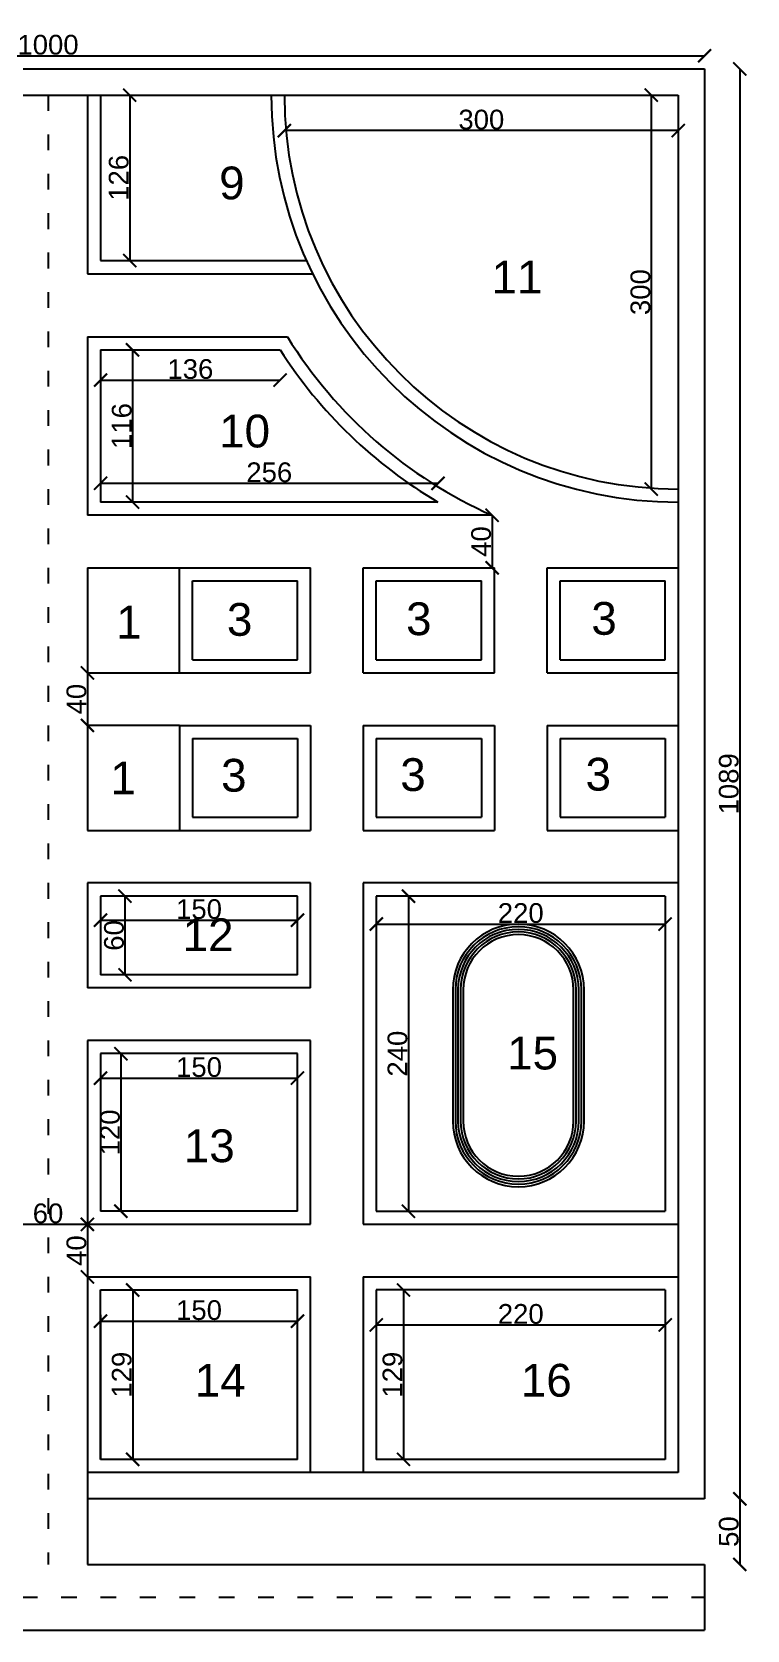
# Model space of a CAD drawing. Header units: feet. Extents: x 191 to 9673, y 164 to 2288.
# Drawn here: x 1064 to 1609, y 228 to 1445 of the extents above; entities that cross this region are included whole.
import ezdxf

# ---------------------------------------------------------------- set-up
doc = ezdxf.new("R2010")
doc.units = ezdxf.units.FT
doc.linetypes.add('ACAD_ISO03W100', pattern=[30, 12, -18])
for name, color, linetype in [('ANNOTATIONS', 7, 'Continuous'), ('DIMENSIONS', 6, 'Continuous'), ('WALL', 7, 'Continuous')]:
    doc.layers.add(name, color=color, linetype=linetype)
doc.styles.get("Standard").update_dxf_attribs({"font": 'arial.ttf'})
doc.dimstyles.new('ISO-25', dxfattribs={"dimtxt": 15, "dimasz": 10, "dimexe": 1.25, "dimexo": 0.625, "dimtad": 1, "dimtxsty": 'Standard', "dimblk": 'ARCHTICK', "dimcen": 2.5, "dimse1": 1, "dimse2": 1, "dimadec": 0, "dimazin": 0, "dimtfac": 1, "dimtmove": 0, "dimatfit": 3, "dimldrblk": 'ARCHTICK', "dimfxl": 1, "dimarcsym": 0})

# ---------------------------------------------------------------- blocks, each defined once
blk = doc.blocks.new('_ArchTick')
at = {"color": 0, "linetype": 'ByBlock', "const_width": 0.15}
blk.add_lwpolyline([(-0.5, -0.5), (0.5, 0.5)], dxfattribs=at)
blk = doc.blocks.new('*D134')
at = {"layer": 'Defpoints', "color": 0, "lineweight": 211, "transparency": 16777216}
for p in [(1256.3, 1396.7), (1556.3, 1396.7), (1256.3, 1369.7)]:
    blk.add_point(p, dxfattribs=at)
at = {"layer": 'DIMENSIONS', "color": 0, "lineweight": -2, "transparency": 16777216}
blk.add_line((1556.3, 1369.7), (1256.3, 1369.7), dxfattribs=at)
at = {"layer": 'DIMENSIONS', "color": 0, "lineweight": -2, "transparency": 16777216, "xscale": 10, "yscale": 10, "zscale": 10, "rotation": 180}
blk.add_blockref('_ArchTick', (1256.3, 1369.7), dxfattribs=at)
at = {"layer": 'DIMENSIONS', "color": 0, "lineweight": -2, "transparency": 16777216, "xscale": 10, "yscale": 10, "zscale": 10}
blk.add_blockref('_ArchTick', (1556.3, 1369.7), dxfattribs=at)
at = {"layer": 'DIMENSIONS', "color": 0, "transparency": 16777216, "insert": (1406.3, 1378), "char_height": 15, "attachment_point": 5}
blk.add_mtext('300', dxfattribs=at)
blk = doc.blocks.new('*D135')
at = {"layer": 'Defpoints', "color": 0, "lineweight": 211, "transparency": 16777216}
for p in [(1556.3, 1396.7), (1535.7, 1096.7), (1556.3, 1096.7)]:
    blk.add_point(p, dxfattribs=at)
at = {"layer": 'DIMENSIONS', "color": 0, "lineweight": -2, "transparency": 16777216}
blk.add_line((1535.7, 1396.7), (1535.7, 1096.7), dxfattribs=at)
at = {"layer": 'DIMENSIONS', "color": 0, "lineweight": -2, "transparency": 16777216, "xscale": 10, "yscale": 10, "zscale": 10}
for p, rotation in [((1535.7, 1396.7), 90), ((1535.7, 1096.7), 270)]:
    blk.add_blockref('_ArchTick', p, dxfattribs=dict(at, rotation=rotation))
at = {"layer": 'DIMENSIONS', "color": 0, "transparency": 16777216, "insert": (1527.5, 1246.7), "char_height": 15, "attachment_point": 5, "rotation": 90}
blk.add_mtext('300', dxfattribs=at)
blk = doc.blocks.new('*D120')
at = {"layer": 'Defpoints', "color": 0, "lineweight": 211, "transparency": 16777216}
for p in [(1116.3, 1396.7), (1116.3, 1270.7), (1138.5, 1270.7)]:
    blk.add_point(p, dxfattribs=at)
at = {"layer": 'DIMENSIONS', "color": 0, "lineweight": -2, "transparency": 16777216}
blk.add_line((1138.5, 1396.7), (1138.5, 1270.7), dxfattribs=at)
at = {"layer": 'DIMENSIONS', "color": 0, "lineweight": -2, "transparency": 16777216, "xscale": 10, "yscale": 10, "zscale": 10}
for p, rotation in [((1138.5, 1396.7), 90), ((1138.5, 1270.7), 270)]:
    blk.add_blockref('_ArchTick', p, dxfattribs=dict(at, rotation=rotation))
at = {"layer": 'DIMENSIONS', "color": 0, "transparency": 16777216, "insert": (1130.2, 1333.7), "char_height": 15, "attachment_point": 5, "rotation": 90}
blk.add_mtext('126', dxfattribs=at)
blk = doc.blocks.new('*D114')
at = {"layer": 'Defpoints', "color": 0, "lineweight": 211, "transparency": 16777216}
for p in [(1116.3, 486.7), (1266.3, 486.7), (1266.3, 463)]:
    blk.add_point(p, dxfattribs=at)
at = {"layer": 'DIMENSIONS', "color": 0, "lineweight": -2, "transparency": 16777216}
blk.add_line((1116.3, 463), (1266.3, 463), dxfattribs=at)
at = {"layer": 'DIMENSIONS', "color": 0, "lineweight": -2, "transparency": 16777216, "xscale": 10, "yscale": 10, "zscale": 10, "rotation": 180}
blk.add_blockref('_ArchTick', (1116.3, 463), dxfattribs=at)
at = {"layer": 'DIMENSIONS', "color": 0, "lineweight": -2, "transparency": 16777216, "xscale": 10, "yscale": 10, "zscale": 10}
blk.add_blockref('_ArchTick', (1266.3, 463), dxfattribs=at)
at = {"layer": 'DIMENSIONS', "color": 0, "transparency": 16777216, "insert": (1191.3, 471.3), "char_height": 15, "attachment_point": 5}
blk.add_mtext('150', dxfattribs=at)
blk = doc.blocks.new('*D104')
at = {"layer": 'Defpoints', "color": 0, "lineweight": 211, "transparency": 16777216}
for p in [(1116.3, 486.7), (1116.3, 357.7), (1140.8, 357.7)]:
    blk.add_point(p, dxfattribs=at)
at = {"layer": 'DIMENSIONS', "color": 0, "lineweight": -2, "transparency": 16777216}
blk.add_line((1140.8, 486.7), (1140.8, 357.7), dxfattribs=at)
at = {"layer": 'DIMENSIONS', "color": 0, "lineweight": -2, "transparency": 16777216, "xscale": 10, "yscale": 10, "zscale": 10}
for p, rotation in [((1140.8, 486.7), 90), ((1140.8, 357.7), 270)]:
    blk.add_blockref('_ArchTick', p, dxfattribs=dict(at, rotation=rotation))
at = {"layer": 'DIMENSIONS', "color": 0, "transparency": 16777216, "insert": (1132.5, 422.2), "char_height": 15, "attachment_point": 5, "rotation": 90}
blk.add_mtext('129', dxfattribs=at)
blk = doc.blocks.new('*D105')
at = {"layer": 'Defpoints', "color": 0, "lineweight": 211, "transparency": 16777216}
for p in [(1326.3, 486.7), (1326.3, 357.7), (1347, 357.7)]:
    blk.add_point(p, dxfattribs=at)
at = {"layer": 'DIMENSIONS', "color": 0, "lineweight": -2, "transparency": 16777216}
blk.add_line((1347, 486.7), (1347, 357.7), dxfattribs=at)
at = {"layer": 'DIMENSIONS', "color": 0, "lineweight": -2, "transparency": 16777216, "xscale": 10, "yscale": 10, "zscale": 10}
for p, rotation in [((1347, 486.7), 90), ((1347, 357.7), 270)]:
    blk.add_blockref('_ArchTick', p, dxfattribs=dict(at, rotation=rotation))
at = {"layer": 'DIMENSIONS', "color": 0, "transparency": 16777216, "insert": (1338.7, 422.2), "char_height": 15, "attachment_point": 5, "rotation": 90}
blk.add_mtext('129', dxfattribs=at)
blk = doc.blocks.new('*D106')
at = {"layer": 'Defpoints', "color": 0, "lineweight": 211, "transparency": 16777216}
for p in [(1326.3, 486.7), (1546.3, 486.7), (1546.3, 460.1)]:
    blk.add_point(p, dxfattribs=at)
at = {"layer": 'DIMENSIONS', "color": 0, "lineweight": -2, "transparency": 16777216}
blk.add_line((1326.3, 460.1), (1546.3, 460.1), dxfattribs=at)
at = {"layer": 'DIMENSIONS', "color": 0, "lineweight": -2, "transparency": 16777216, "xscale": 10, "yscale": 10, "zscale": 10, "rotation": 180}
blk.add_blockref('_ArchTick', (1326.3, 460.1), dxfattribs=at)
at = {"layer": 'DIMENSIONS', "color": 0, "lineweight": -2, "transparency": 16777216, "xscale": 10, "yscale": 10, "zscale": 10}
blk.add_blockref('_ArchTick', (1546.3, 460.1), dxfattribs=at)
at = {"layer": 'DIMENSIONS', "color": 0, "transparency": 16777216, "insert": (1436.3, 468.4), "char_height": 15, "attachment_point": 5}
blk.add_mtext('220', dxfattribs=at)
blk = doc.blocks.new('*D107')
at = {"layer": 'Defpoints', "color": 0, "lineweight": 211, "transparency": 16777216}
for p in [(1116.3, 786.7), (1266.3, 786.7), (1266.3, 768.4)]:
    blk.add_point(p, dxfattribs=at)
at = {"layer": 'DIMENSIONS', "color": 0, "lineweight": -2, "transparency": 16777216}
blk.add_line((1116.3, 768.4), (1266.3, 768.4), dxfattribs=at)
at = {"layer": 'DIMENSIONS', "color": 0, "lineweight": -2, "transparency": 16777216, "xscale": 10, "yscale": 10, "zscale": 10, "rotation": 180}
blk.add_blockref('_ArchTick', (1116.3, 768.4), dxfattribs=at)
at = {"layer": 'DIMENSIONS', "color": 0, "lineweight": -2, "transparency": 16777216, "xscale": 10, "yscale": 10, "zscale": 10}
blk.add_blockref('_ArchTick', (1266.3, 768.4), dxfattribs=at)
at = {"layer": 'DIMENSIONS', "color": 0, "transparency": 16777216, "insert": (1191.3, 776.7), "char_height": 15, "attachment_point": 5}
blk.add_mtext('150', dxfattribs=at)
blk = doc.blocks.new('*D108')
at = {"layer": 'Defpoints', "color": 0, "lineweight": 211, "transparency": 16777216}
for p in [(1116.3, 786.7), (1116.3, 726.7), (1134.9, 726.7)]:
    blk.add_point(p, dxfattribs=at)
at = {"layer": 'DIMENSIONS', "color": 0, "lineweight": -2, "transparency": 16777216}
blk.add_line((1134.9, 786.7), (1134.9, 726.7), dxfattribs=at)
at = {"layer": 'DIMENSIONS', "color": 0, "lineweight": -2, "transparency": 16777216, "xscale": 10, "yscale": 10, "zscale": 10}
for p, rotation in [((1134.9, 786.7), 90), ((1134.9, 726.7), 270)]:
    blk.add_blockref('_ArchTick', p, dxfattribs=dict(at, rotation=rotation))
at = {"layer": 'DIMENSIONS', "color": 0, "transparency": 16777216, "insert": (1126.6, 756.7), "char_height": 15, "attachment_point": 5, "rotation": 90}
blk.add_mtext('60', dxfattribs=at)
blk = doc.blocks.new('*D109')
at = {"layer": 'Defpoints', "color": 0, "lineweight": 211, "transparency": 16777216}
for p in [(1116.3, 666.7), (1116.3, 546.7), (1131.8, 546.7)]:
    blk.add_point(p, dxfattribs=at)
at = {"layer": 'DIMENSIONS', "color": 0, "lineweight": -2, "transparency": 16777216}
blk.add_line((1131.8, 666.7), (1131.8, 546.7), dxfattribs=at)
at = {"layer": 'DIMENSIONS', "color": 0, "lineweight": -2, "transparency": 16777216, "xscale": 10, "yscale": 10, "zscale": 10}
for p, rotation in [((1131.8, 666.7), 90), ((1131.8, 546.7), 270)]:
    blk.add_blockref('_ArchTick', p, dxfattribs=dict(at, rotation=rotation))
at = {"layer": 'DIMENSIONS', "color": 0, "transparency": 16777216, "insert": (1123.5, 606.7), "char_height": 15, "attachment_point": 5, "rotation": 90}
blk.add_mtext('120', dxfattribs=at)
blk = doc.blocks.new('*D136')
at = {"layer": 'Defpoints', "color": 0, "lineweight": 211, "transparency": 16777216}
for p in [(1116.3, 666.7), (1266.3, 666.7), (1266.3, 648.1)]:
    blk.add_point(p, dxfattribs=at)
at = {"layer": 'DIMENSIONS', "color": 0, "lineweight": -2, "transparency": 16777216}
blk.add_line((1116.3, 648.1), (1266.3, 648.1), dxfattribs=at)
at = {"layer": 'DIMENSIONS', "color": 0, "lineweight": -2, "transparency": 16777216, "xscale": 10, "yscale": 10, "zscale": 10, "rotation": 180}
blk.add_blockref('_ArchTick', (1116.3, 648.1), dxfattribs=at)
at = {"layer": 'DIMENSIONS', "color": 0, "lineweight": -2, "transparency": 16777216, "xscale": 10, "yscale": 10, "zscale": 10}
blk.add_blockref('_ArchTick', (1266.3, 648.1), dxfattribs=at)
at = {"layer": 'DIMENSIONS', "color": 0, "transparency": 16777216, "insert": (1191.3, 656.4), "char_height": 15, "attachment_point": 5}
blk.add_mtext('150', dxfattribs=at)
blk = doc.blocks.new('*D137')
at = {"layer": 'Defpoints', "color": 0, "lineweight": 211, "transparency": 16777216}
for p in [(1326.3, 786.7), (1546.3, 786.7), (1546.3, 765.4)]:
    blk.add_point(p, dxfattribs=at)
at = {"layer": 'DIMENSIONS', "color": 0, "lineweight": -2, "transparency": 16777216}
blk.add_line((1326.3, 765.4), (1546.3, 765.4), dxfattribs=at)
at = {"layer": 'DIMENSIONS', "color": 0, "lineweight": -2, "transparency": 16777216, "xscale": 10, "yscale": 10, "zscale": 10, "rotation": 180}
blk.add_blockref('_ArchTick', (1326.3, 765.4), dxfattribs=at)
at = {"layer": 'DIMENSIONS', "color": 0, "lineweight": -2, "transparency": 16777216, "xscale": 10, "yscale": 10, "zscale": 10}
blk.add_blockref('_ArchTick', (1546.3, 765.4), dxfattribs=at)
at = {"layer": 'DIMENSIONS', "color": 0, "transparency": 16777216, "insert": (1436.3, 773.7), "char_height": 15, "attachment_point": 5}
blk.add_mtext('220', dxfattribs=at)
blk = doc.blocks.new('*D138')
at = {"layer": 'Defpoints', "color": 0, "lineweight": 211, "transparency": 16777216}
for p in [(1326.3, 786.7), (1326.3, 546.7), (1350.8, 546.7)]:
    blk.add_point(p, dxfattribs=at)
at = {"layer": 'DIMENSIONS', "color": 0, "lineweight": -2, "transparency": 16777216}
blk.add_line((1350.8, 786.7), (1350.8, 546.7), dxfattribs=at)
at = {"layer": 'DIMENSIONS', "color": 0, "lineweight": -2, "transparency": 16777216, "xscale": 10, "yscale": 10, "zscale": 10}
for p, rotation in [((1350.8, 786.7), 90), ((1350.8, 546.7), 270)]:
    blk.add_blockref('_ArchTick', p, dxfattribs=dict(at, rotation=rotation))
at = {"layer": 'DIMENSIONS', "color": 0, "transparency": 16777216, "insert": (1342.5, 666.7), "char_height": 15, "attachment_point": 5, "rotation": 90}
blk.add_mtext('240', dxfattribs=at)
blk = doc.blocks.new('*D144')
at = {"layer": 'Defpoints', "color": 0, "lineweight": 211, "transparency": 16777216}
for p in [(1116.3, 1202.7), (1116.3, 1086.7), (1140.7, 1086.7)]:
    blk.add_point(p, dxfattribs=at)
at = {"layer": 'DIMENSIONS', "color": 0, "lineweight": -2, "transparency": 16777216}
blk.add_line((1140.7, 1202.7), (1140.7, 1086.7), dxfattribs=at)
at = {"layer": 'DIMENSIONS', "color": 0, "lineweight": -2, "transparency": 16777216, "xscale": 10, "yscale": 10, "zscale": 10}
for p, rotation in [((1140.7, 1202.7), 90), ((1140.7, 1086.7), 270)]:
    blk.add_blockref('_ArchTick', p, dxfattribs=dict(at, rotation=rotation))
at = {"layer": 'DIMENSIONS', "color": 0, "transparency": 16777216, "insert": (1132.5, 1144.7), "char_height": 15, "attachment_point": 5, "rotation": 90}
blk.add_mtext('116', dxfattribs=at)
blk = doc.blocks.new('*D145')
at = {"layer": 'Defpoints', "color": 0, "lineweight": 211, "transparency": 16777216}
for p in [(1116.3, 1202.7), (1253.1, 1202.7), (1253.1, 1179.7)]:
    blk.add_point(p, dxfattribs=at)
at = {"layer": 'DIMENSIONS', "color": 0, "lineweight": -2, "transparency": 16777216}
blk.add_line((1116.3, 1179.7), (1253.1, 1179.7), dxfattribs=at)
at = {"layer": 'DIMENSIONS', "color": 0, "lineweight": -2, "transparency": 16777216, "xscale": 10, "yscale": 10, "zscale": 10, "rotation": 180}
blk.add_blockref('_ArchTick', (1116.3, 1179.7), dxfattribs=at)
at = {"layer": 'DIMENSIONS', "color": 0, "lineweight": -2, "transparency": 16777216, "xscale": 10, "yscale": 10, "zscale": 10}
blk.add_blockref('_ArchTick', (1253.1, 1179.7), dxfattribs=at)
at = {"layer": 'DIMENSIONS', "color": 0, "transparency": 16777216, "insert": (1184.7, 1188), "char_height": 15, "attachment_point": 5}
blk.add_mtext('136', dxfattribs=at)
blk = doc.blocks.new('*D146')
at = {"layer": 'Defpoints', "color": 0, "lineweight": 211, "transparency": 16777216}
for p in [(1373.3, 1101.1), (1116.3, 1086.7), (1373.3, 1086.7)]:
    blk.add_point(p, dxfattribs=at)
at = {"layer": 'DIMENSIONS', "color": 0, "lineweight": -2, "transparency": 16777216}
blk.add_line((1116.3, 1101.1), (1373.3, 1101.1), dxfattribs=at)
at = {"layer": 'DIMENSIONS', "color": 0, "lineweight": -2, "transparency": 16777216, "xscale": 10, "yscale": 10, "zscale": 10, "rotation": 180}
blk.add_blockref('_ArchTick', (1116.3, 1101.1), dxfattribs=at)
at = {"layer": 'DIMENSIONS', "color": 0, "lineweight": -2, "transparency": 16777216, "xscale": 10, "yscale": 10, "zscale": 10}
blk.add_blockref('_ArchTick', (1373.3, 1101.1), dxfattribs=at)
at = {"layer": 'DIMENSIONS', "color": 0, "transparency": 16777216, "insert": (1244.8, 1109.4), "char_height": 15, "attachment_point": 5}
blk.add_mtext('256', dxfattribs=at)
blk = doc.blocks.new('*D125')
at = {"layer": 'Defpoints', "color": 0, "lineweight": 211, "transparency": 16777216}
for p in [(1046.3, 536.7), (1046.3, 536.7), (1106.3, 536.7)]:
    blk.add_point(p, dxfattribs=at)
at = {"layer": 'DIMENSIONS', "color": 0, "lineweight": -2, "transparency": 16777216}
blk.add_line((1106.3, 536.7), (1046.3, 536.7), dxfattribs=at)
at = {"layer": 'DIMENSIONS', "color": 0, "lineweight": -2, "transparency": 16777216, "xscale": 10, "yscale": 10, "zscale": 10, "rotation": 180}
blk.add_blockref('_ArchTick', (1046.3, 536.7), dxfattribs=at)
at = {"layer": 'DIMENSIONS', "color": 0, "lineweight": -2, "transparency": 16777216, "xscale": 10, "yscale": 10, "zscale": 10}
blk.add_blockref('_ArchTick', (1106.3, 536.7), dxfattribs=at)
at = {"layer": 'DIMENSIONS', "color": 0, "transparency": 16777216, "insert": (1076.3, 545), "char_height": 15, "attachment_point": 5}
blk.add_mtext('60', dxfattribs=at)
blk = doc.blocks.new('*D127')
at = {"layer": 'Defpoints', "color": 0, "lineweight": 211, "transparency": 16777216}
for p in [(1106.3, 536.7), (1106.3, 496.7), (1106.3, 496.7)]:
    blk.add_point(p, dxfattribs=at)
at = {"layer": 'DIMENSIONS', "color": 0, "lineweight": -2, "transparency": 16777216}
blk.add_line((1106.3, 536.7), (1106.3, 496.7), dxfattribs=at)
at = {"layer": 'DIMENSIONS', "color": 0, "lineweight": -2, "transparency": 16777216, "xscale": 10, "yscale": 10, "zscale": 10}
for p, rotation in [((1106.3, 536.7), 90), ((1106.3, 496.7), 270)]:
    blk.add_blockref('_ArchTick', p, dxfattribs=dict(at, rotation=rotation))
at = {"layer": 'DIMENSIONS', "color": 0, "transparency": 16777216, "insert": (1098, 516.7), "char_height": 15, "attachment_point": 5, "rotation": 90}
blk.add_mtext('40', dxfattribs=at)
blk = doc.blocks.new('*D116')
at = {"layer": 'Defpoints', "color": 0, "lineweight": 211, "transparency": 16777216}
for p in [(1576.3, 1426.7), (576.3, 1416.7), (1576.3, 1416.7)]:
    blk.add_point(p, dxfattribs=at)
at = {"layer": 'DIMENSIONS', "color": 0, "lineweight": -2, "transparency": 16777216}
blk.add_line((576.3, 1426.7), (1576.3, 1426.7), dxfattribs=at)
at = {"layer": 'DIMENSIONS', "color": 0, "lineweight": -2, "transparency": 16777216, "xscale": 10, "yscale": 10, "zscale": 10, "rotation": 180}
blk.add_blockref('_ArchTick', (576.3, 1426.7), dxfattribs=at)
at = {"layer": 'DIMENSIONS', "color": 0, "lineweight": -2, "transparency": 16777216, "xscale": 10, "yscale": 10, "zscale": 10}
blk.add_blockref('_ArchTick', (1576.3, 1426.7), dxfattribs=at)
at = {"layer": 'DIMENSIONS', "color": 0, "transparency": 16777216, "insert": (1076.3, 1435), "char_height": 15, "attachment_point": 5}
blk.add_mtext('1000', dxfattribs=at)
blk = doc.blocks.new('*D117')
at = {"layer": 'Defpoints', "color": 0, "lineweight": 211, "transparency": 16777216}
for p in [(1576.3, 1416.7), (1576.3, 327.7), (1603.1, 327.7)]:
    blk.add_point(p, dxfattribs=at)
at = {"layer": 'DIMENSIONS', "color": 0, "lineweight": -2, "transparency": 16777216}
blk.add_line((1603.1, 1416.7), (1603.1, 327.7), dxfattribs=at)
at = {"layer": 'DIMENSIONS', "color": 0, "lineweight": -2, "transparency": 16777216, "xscale": 10, "yscale": 10, "zscale": 10}
for p, rotation in [((1603.1, 1416.7), 90), ((1603.1, 327.7), 270)]:
    blk.add_blockref('_ArchTick', p, dxfattribs=dict(at, rotation=rotation))
at = {"layer": 'DIMENSIONS', "color": 0, "transparency": 16777216, "insert": (1594.8, 872.2), "char_height": 15, "attachment_point": 5, "rotation": 90}
blk.add_mtext('1089', dxfattribs=at)
blk = doc.blocks.new('*D147')
at = {"layer": 'Defpoints', "color": 0, "lineweight": 211, "transparency": 16777216}
for p in [(1106.3, 956.7), (1106.3, 916.7), (1106.3, 916.7)]:
    blk.add_point(p, dxfattribs=at)
at = {"layer": 'DIMENSIONS', "color": 0, "lineweight": -2, "transparency": 16777216}
blk.add_line((1106.3, 956.7), (1106.3, 916.7), dxfattribs=at)
at = {"layer": 'DIMENSIONS', "color": 0, "lineweight": -2, "transparency": 16777216, "xscale": 10, "yscale": 10, "zscale": 10}
for p, rotation in [((1106.3, 956.7), 90), ((1106.3, 916.7), 270)]:
    blk.add_blockref('_ArchTick', p, dxfattribs=dict(at, rotation=rotation))
at = {"layer": 'DIMENSIONS', "color": 0, "transparency": 16777216, "insert": (1098, 936.7), "char_height": 15, "attachment_point": 5, "rotation": 90}
blk.add_mtext('40', dxfattribs=at)
blk = doc.blocks.new('*D149')
at = {"layer": 'Defpoints', "color": 0, "lineweight": 211, "transparency": 16777216}
for p in [(1414.5, 1076.7), (1414.5, 1036.7), (1416.3, 1036.7)]:
    blk.add_point(p, dxfattribs=at)
at = {"layer": 'DIMENSIONS', "color": 0, "lineweight": -2, "transparency": 16777216}
blk.add_line((1414.5, 1076.7), (1414.5, 1036.7), dxfattribs=at)
at = {"layer": 'DIMENSIONS', "color": 0, "lineweight": -2, "transparency": 16777216, "xscale": 10, "yscale": 10, "zscale": 10}
for p, rotation in [((1414.5, 1076.7), 90), ((1414.5, 1036.7), 270)]:
    blk.add_blockref('_ArchTick', p, dxfattribs=dict(at, rotation=rotation))
at = {"layer": 'DIMENSIONS', "color": 0, "transparency": 16777216, "insert": (1406.2, 1056.7), "char_height": 15, "attachment_point": 5, "rotation": 90}
blk.add_mtext('40', dxfattribs=at)
blk = doc.blocks.new('*D203')
at = {"layer": 'Defpoints', "color": 0, "lineweight": 211, "transparency": 16777216}
for p in [(1576.3, 327.7), (1576.3, 277.7), (1603.1, 277.7)]:
    blk.add_point(p, dxfattribs=at)
at = {"layer": 'DIMENSIONS', "color": 0, "lineweight": -2, "transparency": 16777216}
blk.add_line((1603.1, 327.7), (1603.1, 277.7), dxfattribs=at)
at = {"layer": 'DIMENSIONS', "color": 0, "lineweight": -2, "transparency": 16777216, "xscale": 10, "yscale": 10, "zscale": 10}
for p, rotation in [((1603.1, 327.7), 90), ((1603.1, 277.7), 270)]:
    blk.add_blockref('_ArchTick', p, dxfattribs=dict(at, rotation=rotation))
at = {"layer": 'DIMENSIONS', "color": 0, "transparency": 16777216, "insert": (1594.8, 302.7), "char_height": 15, "attachment_point": 5, "rotation": 90}
blk.add_mtext('50', dxfattribs=at)

msp = doc.modelspace()

# ---------------------------------------------------------------- linework, layer by layer
at = {"color": 7, "linetype": 'ACAD_ISO03W100'}
for p, q in [((1076.307, 1396.735), (1076.307, 277.735)), ((576.307, 252.735), (1576.307, 252.735))]:
    msp.add_line(p, q, dxfattribs=at)
for p, q in [((1106.307, 327.735), (1106.307, 277.735)), ((1106.307, 277.735), (1576.307, 277.735)), ((1576.307, 277.735), (1576.307, 227.735)), ((576.307, 227.735), (1576.307, 227.735))]:
    msp.add_line(p, q)
at = {"layer": 'WALL'}
for p, q in [((576.307, 1416.735), (1576.307, 1416.735)), ((1576.307, 1416.735), (1576.307, 327.735)), ((596.307, 1396.735), (1556.307, 1396.735)), ((1106.307, 1396.735), (1106.307, 1260.735)), ((1116.307, 1396.735), (1116.307, 1270.735)), ((1556.307, 1396.735), (1556.307, 347.735)), ((1116.307, 1270.735), (1273.069, 1270.735)), ((1106.307, 1260.735), (1277.732, 1260.735)), ((1106.307, 1212.735), (1106.307, 1076.735)), ((1106.307, 1212.735), (1258.576, 1212.735)), ((1116.307, 1202.735), (1116.307, 1086.735)), ((1116.307, 1202.735), (1253.052, 1202.735)), ((1373.277, 1086.735), (1116.307, 1086.735)), ((1414.533, 1076.735), (1106.307, 1076.735)), ((1106.307, 1036.735), (1106.307, 956.735)), ((1106.307, 1036.735), (1276.307, 1036.735)), ((1176.307, 956.735), (1176.307, 1036.735)), ((1276.307, 956.735), (1276.307, 1036.735)), ((1316.307, 956.735), (1316.307, 1036.735)), ((1316.307, 1036.735), (1416.307, 1036.735)), ((1416.307, 956.735), (1416.307, 1036.735)), ((1456.307, 956.735), (1456.307, 1036.735)), ((1456.307, 1036.735), (1556.307, 1036.735)), ((1186.307, 966.735), (1186.307, 1026.735)), ((1186.307, 1026.735), (1266.307, 1026.735)), ((1266.307, 966.735), (1266.307, 1026.735)), ((1326.307, 966.735), (1326.307, 1026.735)), ((1326.307, 1026.735), (1406.307, 1026.735)), ((1406.307, 966.735), (1406.307, 1026.735)), ((1466.307, 966.735), (1466.307, 1026.735)), ((1466.307, 1026.735), (1546.307, 1026.735)), ((1546.307, 966.735), (1546.307, 1026.735)), ((1186.307, 966.735), (1266.307, 966.735)), ((1326.307, 966.735), (1406.307, 966.735)), ((1466.307, 966.735), (1546.307, 966.735)), ((1106.307, 956.735), (1176.307, 956.735)), ((1176.307, 956.735), (1276.307, 956.735)), ((1316.307, 956.735), (1416.307, 956.735)), ((1456.307, 956.735), (1556.307, 956.735)), ((1106.307, 916.735), (1106.307, 836.735)), ((1176.307, 916.735), (1106.307, 916.735)), ((1176.307, 916.735), (1176.307, 836.735)), ((1176.307, 916.735), (1276.307, 916.735)), ((1276.307, 916.735), (1276.307, 836.735)), ((1316.307, 916.735), (1316.307, 836.735)), ((1316.307, 916.735), (1416.307, 916.735)), ((1416.307, 916.735), (1416.307, 836.735)), ((1456.307, 916.735), (1456.307, 836.735)), ((1456.307, 916.735), (1556.307, 916.735)), ((1186.307, 906.735), (1186.307, 846.735)), ((1186.307, 906.735), (1266.307, 906.735)), ((1266.307, 906.735), (1266.307, 846.735)), ((1326.307, 906.735), (1326.307, 846.735)), ((1326.307, 906.735), (1406.307, 906.735)), ((1406.307, 906.735), (1406.307, 846.735)), ((1466.307, 906.735), (1466.307, 846.735)), ((1466.307, 906.735), (1546.307, 906.735)), ((1546.307, 906.735), (1546.307, 846.735)), ((1186.307, 846.735), (1266.307, 846.735)), ((1326.307, 846.735), (1406.307, 846.735)), ((1466.307, 846.735), (1546.307, 846.735)), ((1106.307, 836.735), (1276.307, 836.735)), ((1316.307, 836.735), (1416.307, 836.735)), ((1456.307, 836.735), (1556.307, 836.735)), ((1106.307, 796.735), (1106.307, 716.735)), ((1276.307, 796.735), (1106.307, 796.735)), ((1276.307, 716.735), (1276.307, 796.735)), ((1556.307, 796.735), (1316.307, 796.735)), ((1316.307, 796.735), (1316.307, 536.735)), ((1116.307, 786.735), (1116.307, 726.735)), ((1266.307, 786.735), (1116.307, 786.735)), ((1266.307, 726.735), (1266.307, 786.735)), ((1546.307, 786.735), (1326.307, 786.735)), ((1326.307, 786.735), (1326.307, 546.735)), ((1546.307, 786.735), (1546.307, 546.735)), ((1266.307, 726.735), (1116.307, 726.735)), ((1276.307, 716.735), (1106.307, 716.735)), ((1384.5, 715.359), (1384.5, 615.359)), ((1386.5, 715.359), (1386.5, 615.359)), ((1388.5, 715.359), (1388.5, 615.359)), ((1390.5, 715.359), (1390.5, 615.359)), ((1392.5, 715.359), (1392.5, 615.359)), ((1476.5, 615.359), (1476.5, 715.359)), ((1478.5, 615.359), (1478.5, 715.359)), ((1480.5, 615.359), (1480.5, 715.359)), ((1482.5, 615.359), (1482.5, 715.359)), ((1484.5, 615.359), (1484.5, 715.359)), ((1106.307, 676.735), (1106.307, 536.735)), ((1276.307, 676.735), (1106.307, 676.735)), ((1276.307, 536.735), (1276.307, 676.735)), ((1116.307, 666.735), (1116.307, 546.735)), ((1266.307, 666.735), (1116.307, 666.735)), ((1266.307, 546.735), (1266.307, 666.735)), ((1106.307, 536.735), (1276.307, 536.735)), ((1266.307, 546.735), (1116.307, 546.735)), ((1316.307, 536.735), (1556.307, 536.735)), ((1326.307, 546.735), (1546.307, 546.735)), ((1106.307, 496.735), (1106.307, 327.735)), ((1106.307, 496.735), (1276.307, 496.735)), ((1276.307, 347.735), (1276.307, 496.735)), ((1316.307, 496.735), (1316.307, 347.735)), ((1316.307, 496.735), (1556.307, 496.735)), ((1116.307, 357.735), (1116.307, 486.735)), ((1116.307, 486.735), (1266.307, 486.735)), ((1266.307, 357.735), (1266.307, 486.735)), ((1326.307, 486.735), (1326.307, 357.735)), ((1546.307, 486.735), (1326.307, 486.735)), ((1546.307, 486.735), (1546.307, 357.735)), ((1116.307, 467.735), (1116.307, 357.735)), ((1266.307, 357.735), (1116.307, 357.735)), ((1546.307, 357.735), (1326.307, 357.735)), ((1556.307, 347.735), (1106.307, 347.735)), ((1576.307, 327.735), (1106.307, 327.735))]:
    msp.add_line(p, q, dxfattribs=at)
for centre, radius, start, end in [((1556.307, 1396.735), 310, 180, 270), ((1556.307, 1396.735), 300, 180, 270), ((1556.307, 1396.735), 350, 211.716341, 246.104492), ((1556.307, 1396.735), 360, 212.608033, 239.441568), ((1434.5, 715.359), 50, 0, 180), ((1434.5, 715.359), 48, 0, 180), ((1434.5, 715.359), 46, 0, 180), ((1434.5, 715.359), 44, 0, 180), ((1434.5, 715.359), 42, 0, 180), ((1434.5, 615.359), 50, 180, 0), ((1434.5, 615.359), 48, 180, 0), ((1434.5, 615.359), 46, 180, 0), ((1434.5, 615.359), 44, 180, 0), ((1434.5, 615.359), 42, 180, 0)]:
    msp.add_arc(centre, radius, start, end, dxfattribs=at)

# ---------------------------------------------------------------- texts
at = {"layer": 'ANNOTATIONS', "attachment_point": 1}
for s, insert, char_height in [('9', (1206.622, 1342.293), 24.957), ('11', (1414.059, 1270.625), 24.9569), ('10', (1206.622, 1153.351), 24.9569), ('3', (1212.527, 1009.902), 24.957), ('3', (1348.978, 1010.395), 24.957), ('3', (1490.056, 1010.686), 24.957), ('1', (1128.184, 1007.821), 24.957), ('1', (1123.77, 889.126), 24.957), ('3', (1208.113, 891.206), 24.957), ('3', (1344.564, 891.7), 24.957), ('3', (1485.642, 891.99), 24.957), ('12', (1178.804, 769.722), 24.9569), ('15', (1425.959, 679.625), 24.9569), ('13', (1179.717, 609.017), 24.9569), ('14', (1188.034, 430.421), 24.9569), ('16', (1436.355, 430.421), 24.9569)]:
    msp.add_mtext_dynamic_manual_height_columns(s, width=32.60879, gutter_width=124.784, heights=[0], dxfattribs=dict(at, insert=insert, char_height=char_height))

# ---------------------------------------------------------------- dimensions: what is measured, and where the dimension line sits
at = {"layer": 'DIMENSIONS'}
for base, p1, p2, picture, middle in [((1576.307, 1426.689), (576.307, 1416.735), (1576.307, 1416.735), '*D116', (1076.307, 1434.973)), ((1266.307, 768.38), (1116.307, 786.735), (1266.307, 786.735), '*D107', (1191.307, 776.663)), ((1546.307, 765.385), (1326.307, 786.735), (1546.307, 786.735), '*D137', (1436.307, 773.668)), ((1266.307, 648.122), (1116.307, 666.735), (1266.307, 666.735), '*D136', (1191.307, 656.406)), ((1046.307, 536.735), (1106.307, 536.735), (1046.307, 536.735), '*D125', (1076.307, 545.018)), ((1266.307, 463.013), (1116.307, 486.735), (1266.307, 486.735), '*D114', (1191.307, 471.296)), ((1546.307, 460.085), (1326.307, 486.735), (1546.307, 486.735), '*D106', (1436.307, 468.369))]:
    dim = msp.add_linear_dim(base=base, p1=p1, p2=p2, dimstyle='ISO-25', dxfattribs=at)
    dim.commit()
    dim.dimension.update_dxf_attribs({"geometry": picture, "text_midpoint": middle})
for base, p1, p2, picture, middle in [((1603.106, 327.735), (1576.307, 1416.735), (1576.307, 327.735), '*D117', (1603.106, 872.235)), ((1131.791, 546.735), (1116.307, 666.735), (1116.307, 546.735), '*D109', (1131.791, 606.735))]:
    dim = msp.add_linear_dim(base=base, p1=p1, p2=p2, angle=90, dimstyle='ISO-25', dxfattribs=at)
    dim.commit()
    dim.dimension.update_dxf_attribs({"geometry": picture, "text_midpoint": middle, "dimtype": 160})
for base, p1, p2, picture, middle in [((1138.481, 1270.735), (1116.307, 1396.735), (1116.307, 1270.735), '*D120', (1130.198, 1333.735)), ((1535.745, 1096.735), (1556.307, 1396.735), (1556.307, 1096.735), '*D135', (1527.457, 1246.735)), ((1140.746, 1086.735), (1116.307, 1202.735), (1116.307, 1086.735), '*D144', (1132.463, 1144.735)), ((1414.533, 1036.735), (1414.533, 1076.735), (1416.307, 1036.735), '*D149', (1406.249, 1056.735)), ((1106.307, 916.735), (1106.307, 956.735), (1106.307, 916.735), '*D147', (1098.024, 936.735)), ((1134.876, 726.735), (1116.307, 786.735), (1116.307, 726.735), '*D108', (1126.592, 756.735)), ((1350.792, 546.735), (1326.307, 786.735), (1326.307, 546.735), '*D138', (1342.508, 666.735)), ((1106.307, 496.735), (1106.307, 536.735), (1106.307, 496.735), '*D127', (1098.024, 516.735)), ((1140.828, 357.735), (1116.307, 486.735), (1116.307, 357.735), '*D104', (1132.544, 422.235)), ((1346.987, 357.735), (1326.307, 486.735), (1326.307, 357.735), '*D105', (1338.703, 422.235)), ((1603.106, 277.735), (1576.307, 327.735), (1576.307, 277.735), '*D203', (1594.822, 302.735))]:
    dim = msp.add_linear_dim(base=base, p1=p1, p2=p2, angle=90, dimstyle='ISO-25', dxfattribs=at)
    dim.commit()
    dim.dimension.update_dxf_attribs({"geometry": picture, "text_midpoint": middle})
dim = msp.add_linear_dim(base=(1256.307, 1369.675), p1=(1556.307, 1396.735), p2=(1256.307, 1396.735), dimstyle='ISO-25', dxfattribs=at)
dim.commit()
dim.dimension.update_dxf_attribs({"geometry": '*D134', "text_midpoint": (1406.307, 1369.675), "dimtype": 160})
for base, p1, p2, text, picture, middle in [((1253.052, 1179.688), (1116.307, 1202.735), (1253.052, 1202.735), '136', '*D145', (1184.679, 1187.977)), ((1373.277, 1101.099), (1116.307, 1086.735), (1373.277, 1086.735), '256', '*D146', (1244.792, 1109.383))]:
    dim = msp.add_linear_dim(base=base, p1=p1, p2=p2, text=text, dimstyle='ISO-25', dxfattribs=at)
    dim.commit()
    dim.dimension.update_dxf_attribs({"geometry": picture, "text_midpoint": middle})

doc.saveas('drawing.dxf')
